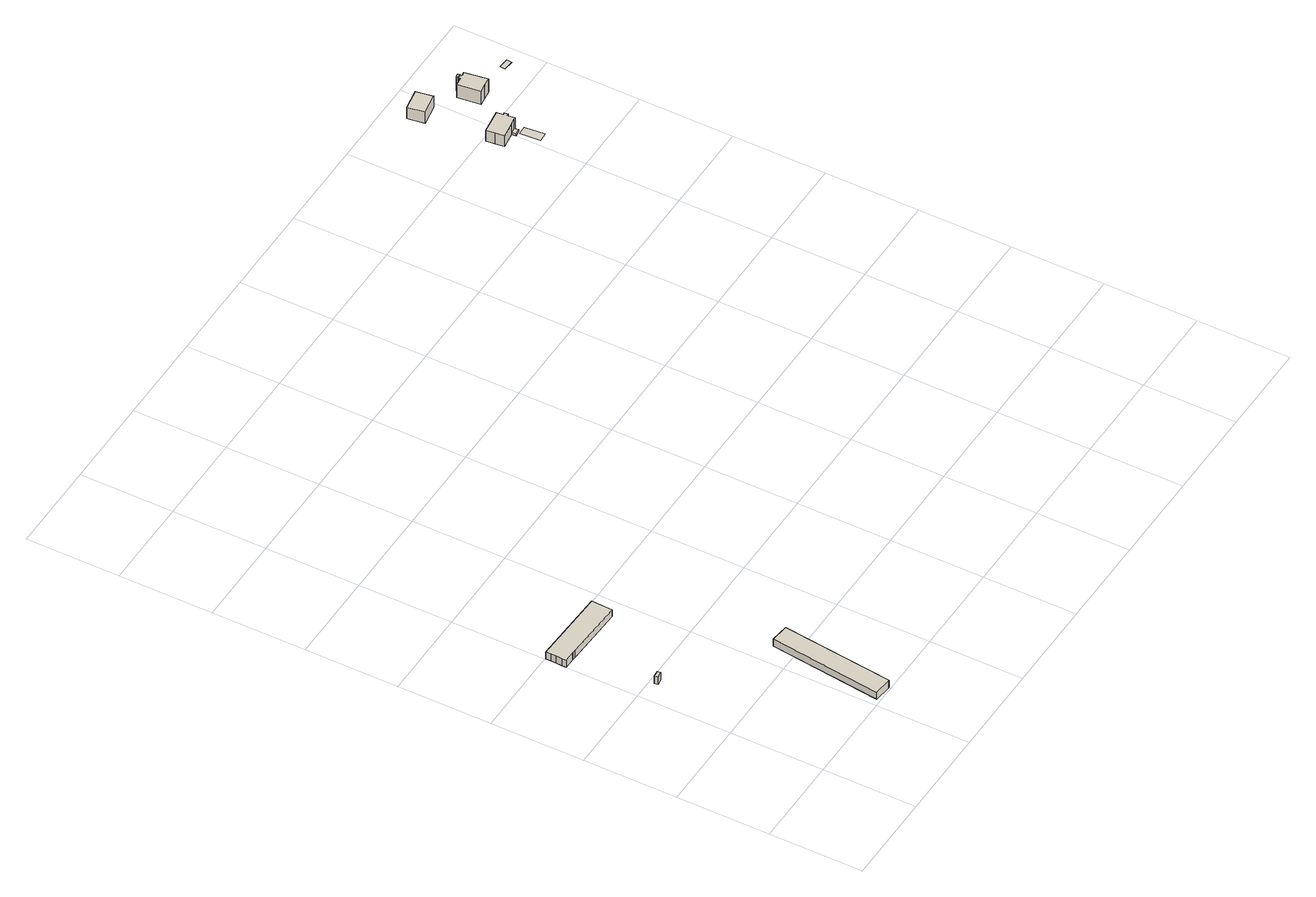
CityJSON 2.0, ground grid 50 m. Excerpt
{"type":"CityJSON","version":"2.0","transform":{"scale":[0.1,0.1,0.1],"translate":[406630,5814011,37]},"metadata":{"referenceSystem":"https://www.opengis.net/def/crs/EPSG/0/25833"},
"CityObjects":{
"building1":{"type":"Building","attributes":{"Gemeindeschluessel":"11000009","BezugspunktDach":"2200","function":"51009_1610","measuredHeight":4.9,"storeysAboveGround":0},"address":[{"country":"Germany","locality":"Berlin"}],"geometry":[{"type":"Solid","lod":"1","boundaries":[[[[0,1,2,3]],[[4,5,6,7]],[[4,7,3,2]],[[5,4,2,1]],[[6,5,1,0]],[[7,6,0,3]]]]}]},
"building2":{"type":"Building","attributes":{"name":"Albertusheim e.V.","Gemeindeschluessel":"11000009","BezugspunktDach":"2200","function":"31001_3040","measuredHeight":5.05,"storeysAboveGround":1},"address":[{"country":"Germany","locality":"Berlin","thoroughfareNumber":"153","thoroughfareName":"Dahlwitzer Landstraße"}],"geometry":[{"type":"Solid","lod":"1","boundaries":[[[[8,9,10,11,12,13,14,15,16,17,18]],[[19,20,21,22,23,24,25,26,27,28,29]],[[19,29,18,17]],[[20,19,17,16]],[[21,20,16,15]],[[22,21,15,14]],[[23,22,14,13]],[[24,23,13,12]],[[25,24,12,11]],[[26,25,11,10]],[[27,26,10,9]],[[28,27,9,8]],[[29,28,8,18]]]]}]},
"building3":{"type":"Building","attributes":{"Gemeindeschluessel":"11000009","BezugspunktDach":"2200","function":"31001_1010","measuredHeight":4.49,"storeysAboveGround":1},"address":[{"country":"Germany","locality":"Berlin","thoroughfareNumber":"151","thoroughfareName":"Dahlwitzer Landstraße"}],"geometry":[{"type":"Solid","lod":"1","boundaries":[[[[30,31,32,33,34]],[[35,36,37,38,39]],[[35,39,34,33]],[[36,35,33,32]],[[37,36,32,31]],[[38,37,31,30]],[[39,38,30,34]]]]}]},
"building4":{"type":"Building","attributes":{"name":"Revierförsterei Friedrichshagen","Gemeindeschluessel":"11000009","BezugspunktDach":"2200","function":"31001_1223","measuredHeight":9.08,"storeysAboveGround":2},"address":[{"country":"Germany","locality":"Berlin","thoroughfareNumber":"181","thoroughfareName":"Dahlwitzer Landstraße"}],"geometry":[{"type":"Solid","lod":"1","boundaries":[[[[40,41,42,43,44,45,46,47,48,49,50,51]],[[52,53,54,55,56,57,58,59,60,61,62,63]],[[52,63,51,50]],[[53,52,50,49]],[[54,53,49,48]],[[55,54,48,47]],[[56,55,47,46]],[[57,56,46,45]],[[58,57,45,44]],[[59,58,44,43]],[[60,59,43,42]],[[61,60,42,41]],[[62,61,41,40]],[[63,62,40,51]]]]}]},
"building5":{"type":"Building","attributes":{"Gemeindeschluessel":"11000009","BezugspunktDach":"2200","function":"31001_2000","measuredHeight":1.04,"storeysAboveGround":1},"address":[{"country":"Germany","locality":"Berlin","thoroughfareNumber":"181 (1)","thoroughfareName":"Dahlwitzer Landstraße"}],"geometry":[{"type":"Solid","lod":"1","boundaries":[[[[64,65,66,67]],[[59,68,69,60]],[[59,60,67,66]],[[68,59,66,65]],[[69,68,65,64]],[[60,69,64,67]]]]}]},
"building6":{"type":"Building","attributes":{"Gemeindeschluessel":"11000009","BezugspunktDach":"2200","function":"31001_2000","measuredHeight":0.027,"storeysAboveGround":1},"address":[{"country":"Germany","locality":"Berlin","thoroughfareNumber":"181 (2)","thoroughfareName":"Dahlwitzer Landstraße"}],"geometry":[{"type":"MultiSurface","lod":"1","boundaries":[[[70,71,72,73]]]}]},
"building7":{"type":"Building","attributes":{"Gemeindeschluessel":"11000009","BezugspunktDach":"2200","function":"31001_2000","measuredHeight":9.5,"storeysAboveGround":1},"address":[{"country":"Germany","locality":"Berlin","thoroughfareNumber":"181 (4)","thoroughfareName":"Dahlwitzer Landstraße"}],"geometry":[{"type":"Solid","lod":"1","boundaries":[[[[74,75,76,77,78]],[[79,80,81,82,83]],[[79,83,78,77]],[[80,79,77,76]],[[81,80,76,75]],[[82,81,75,74]],[[83,82,74,78]]]]}]},
"building8":{"type":"Building","attributes":{"Gemeindeschluessel":"11000009","BezugspunktDach":"2200","function":"31001_2000","measuredHeight":10.49,"storeysAboveGround":2},"address":[{"country":"Germany","locality":"Berlin","thoroughfareNumber":"181 (3)","thoroughfareName":"Dahlwitzer Landstraße"}],"geometry":[{"type":"Solid","lod":"1","boundaries":[[[[84,85,86,87,88,89,90,91,92,93]],[[94,95,96,97,98,99,100,101,102,103]],[[94,103,93,92]],[[95,94,92,91]],[[96,95,91,90]],[[97,96,90,89]],[[98,97,89,88]],[[99,98,88,87]],[[100,99,87,86]],[[101,100,86,85]],[[102,101,85,84]],[[103,102,84,93]]]]}]},
"building9":{"type":"Building","attributes":{"Gemeindeschluessel":"11000009","BezugspunktDach":"2200","function":"51009_1610","measuredHeight":8.91,"storeysAboveGround":0},"address":[{"country":"Germany","locality":"Berlin"}],"geometry":[{"type":"Solid","lod":"1","boundaries":[[[[104,105,106,107]],[[108,109,110,111]],[[108,111,107,106]],[[109,108,106,105]],[[110,109,105,104]],[[111,110,104,107]]]]}]},
"building10":{"type":"Building","attributes":{"Gemeindeschluessel":"11000009","BezugspunktDach":"2200","function":"31001_2000","measuredHeight":0.154,"storeysAboveGround":1},"address":[{"country":"Germany","locality":"Berlin","thoroughfareNumber":"181 (5)","thoroughfareName":"Dahlwitzer Landstraße"}],"geometry":[{"type":"Solid","lod":"1","boundaries":[[[[112,113,114,115]],[[116,117,118,119]],[[116,119,115,114]],[[117,116,114,113]],[[118,117,113,112]],[[119,118,112,115]]]]}]}
},
"vertices":[
[118,955,55],[152,960,55],[150,977,55],[116,974,55],[150,977,6],[152,960,6],[118,955,6],[116,974,6],
[61,1382,53],[65,1382,53],[82,1381,53],[407,1369,53],[409,1425,53],[411,1480,53],[5,1494,53],[6,1466,53],[5,1439,53],[3,1405,53],[3,1384,53],[3,1405,9],[5,1439,9],[6,1466,9],[5,1494,9],[411,1480,9],[409,1425,9],[407,1369,9],[82,1381,9],[65,1382,9],[61,1382,9],[3,1384,9],
[631,9,54],[637,8,54],[706,606,54],[609,617,54],[539,19,54],[609,617,9],[706,606,9],[637,8,9],[631,9,9],[539,19,9],
[2895,3429,88],[2901,3381,88],[2988,3394,88],[3019,3399,88],[3032,3400,88],[3027,3439,88],[3038,3441,88],[3036,3449,88],[3035,3460,88],[3024,3458,88],[3019,3493,88],[2889,3476,88],[3019,3493,20],[3024,3458,20],[3035,3460,20],[3036,3449,20],[3038,3441,20],[3027,3439,20],[3032,3400,20],[3019,3399,20],[2988,3394,20],[2901,3381,20],[2895,3429,20],[2889,3476,20],
[2991,3370,31],[3023,3375,31],[3019,3399,31],[2988,3394,31],[3023,3375,20],[2991,3370,20],
[3021,3256,19],[3069,3260,19],[3060,3368,19],[3012,3364,19],
[2857,3782,87],[2970,3802,87],[2962,3847,87],[2954,3892,87],[2842,3874,87],[2954,3892,15],[2962,3847,15],[2970,3802,15],[2857,3782,15],[2842,3874,15],
[3095,3618,102],[3140,3625,102],[3185,3631,102],[3165,3752,102],[3141,3749,102],[3140,3758,102],[3121,3756,102],[3123,3746,102],[3121,3746,102],[3078,3741,102],[3121,3746,17],[3123,3746,17],[3121,3756,17],[3140,3758,17],[3141,3749,17],[3165,3752,17],[3185,3631,17],[3140,3625,17],[3095,3618,17],[3078,3741,17],
[3121,3756,107],[3140,3758,107],[3139,3770,107],[3119,3768,107],[3139,3770,18],[3140,3758,18],[3121,3756,18],[3119,3768,18],
[3412,3636,18],[3415,3665,18],[3362,3670,18],[3359,3641,18],[3362,3670,16],[3415,3665,16],[3412,3636,16],[3359,3641,16]
]}
